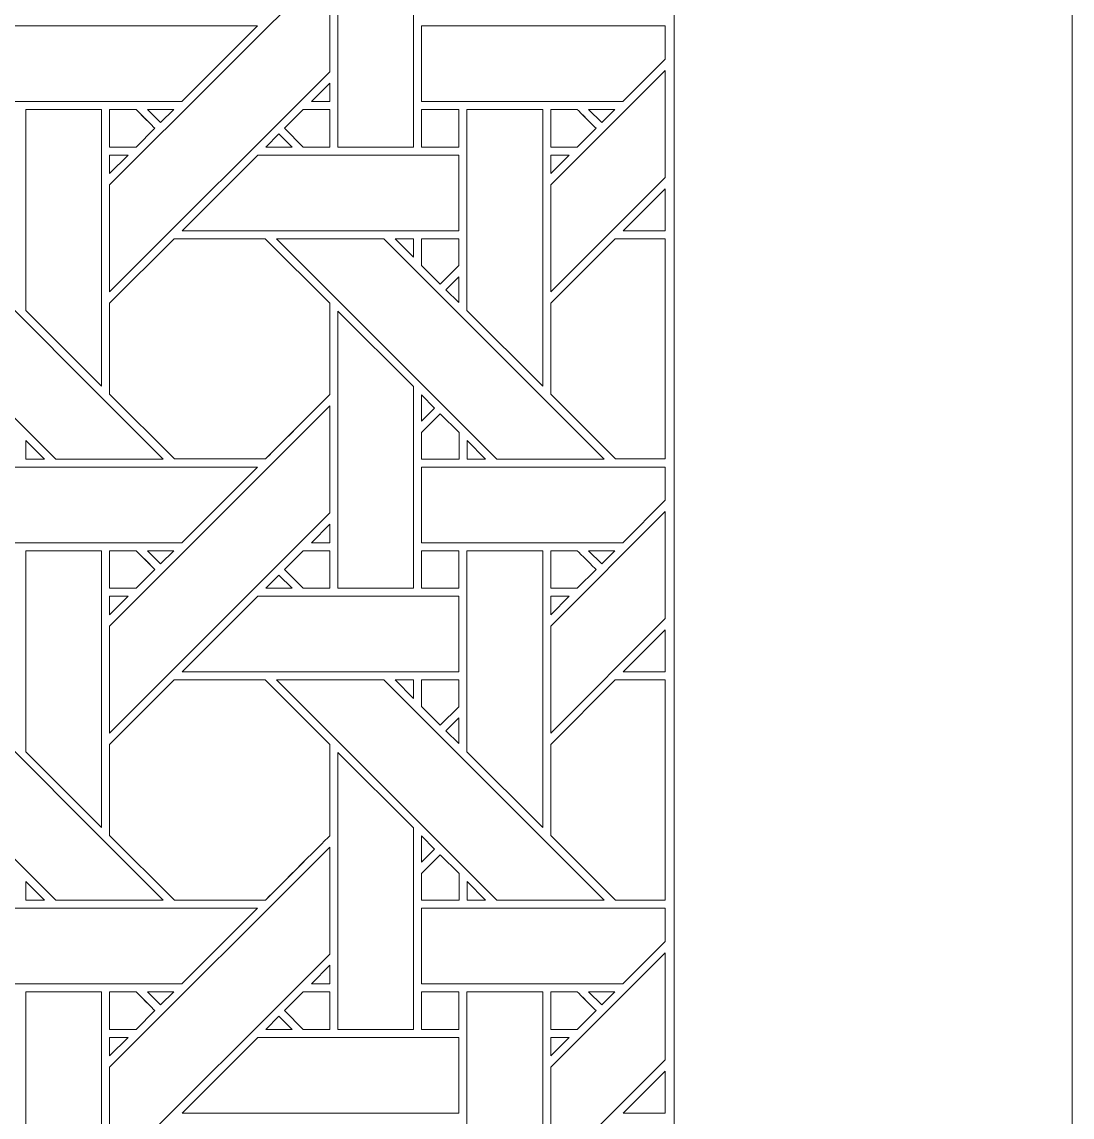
# Model space of a CAD drawing. Header units: inches. Extents: x 4.4 to 20.4, y 1.1 to 17.1.
# Drawn here: x 18.124 to 20.383, y 8.866 to 11.221 of the extents above; entities that cross this region are included whole.
import ezdxf

# ---------------------------------------------------------------- set-up
doc = ezdxf.new("R2010")
doc.units = ezdxf.units.IN
doc.header["$MEASUREMENT"] = 0
doc.layers.add('Design', color=7, linetype='Continuous', lineweight=0)

msp = doc.modelspace()

# ---------------------------------------------------------------- linework, layer by layer
at = {"layer": 'Design'}
for points, knots in [([(4.3829, 17.0948), (4.3829, 17.0948), (4.3829, 1.0948), (4.3829, 1.0948), (4.3829, 1.0948), (20.3829, 1.0948), (20.3829, 1.0948), (20.3829, 1.0948), (20.3829, 17.0948), (20.3829, 17.0948), (20.3829, 17.0948), (4.3829, 17.0948), (4.3829, 17.0948)], [0, 0, 0, 0, 1, 1, 1, 2, 2, 2, 3, 3, 3, 4, 4, 4, 4]), ([(19.3728, 16.2388), (19.3728, 16.2388), (5.2388, 16.2388), (5.2388, 16.2388), (5.2388, 16.2388), (5.2388, 1.9507), (5.2388, 1.9507), (5.2388, 1.9507), (19.5269, 1.9507), (19.5269, 1.9507), (19.5269, 1.9507), (19.5269, 16.2388), (19.5269, 16.2388), (19.5269, 16.2388), (19.3728, 16.2388), (19.3728, 16.2388)], [0, 0, 0, 0, 1, 1, 1, 2, 2, 2, 3, 3, 3, 4, 4, 4, 5, 5, 5, 5]), ([(18.8036, 10.9519), (18.8036, 10.9519), (18.8036, 11.5477), (18.8036, 11.5477), (18.8036, 11.5477), (18.9663, 11.3856), (18.9663, 11.3856), (18.9663, 11.3856), (18.9663, 10.9519), (18.9663, 10.9519), (18.9663, 10.9519), (18.8036, 10.9519), (18.8036, 10.9519)], [0, 0, 0, 0, 1, 1, 1, 2, 2, 2, 3, 3, 3, 4, 4, 4, 4]), ([(18.7864, 11.1141), (18.7864, 11.1141), (18.3128, 10.6404), (18.3128, 10.6404), (18.3128, 10.6404), (18.3128, 10.8705), (18.3128, 10.8705), (18.3128, 10.8705), (18.7864, 11.3441), (18.7864, 11.3441), (18.7864, 11.3441), (18.7864, 11.1141), (18.7864, 11.1141)], [0, 0, 0, 0, 1, 1, 1, 2, 2, 2, 3, 3, 3, 4, 4, 4, 4]), ([(18.4679, 11.0499), (18.4679, 11.0499), (18.0349, 11.0499), (18.0349, 11.0499), (18.0349, 11.0499), (18.0349, 11.2126), (18.0349, 11.2126), (18.0349, 11.2126), (18.6306, 11.2126), (18.6306, 11.2126), (18.6306, 11.2126), (18.4679, 11.0499), (18.4679, 11.0499)], [0, 0, 0, 0, 1, 1, 1, 2, 2, 2, 3, 3, 3, 4, 4, 4, 4]), ([(19.5079, 11.1411), (19.5079, 11.1411), (19.4166, 11.0499), (19.4166, 11.0499), (19.4166, 11.0499), (18.9836, 11.0499), (18.9836, 11.0499), (18.9836, 11.0499), (18.9836, 11.2126), (18.9836, 11.2126), (18.9836, 11.2126), (19.5079, 11.2126), (19.5079, 11.2126), (19.5079, 11.2126), (19.5079, 11.1411), (19.5079, 11.1411)], [0, 0, 0, 0, 1, 1, 1, 2, 2, 2, 3, 3, 3, 4, 4, 4, 5, 5, 5, 5]), ([(19.2615, 10.6404), (19.2615, 10.6404), (19.2615, 10.8705), (19.2615, 10.8705), (19.2615, 10.8705), (19.5079, 11.1169), (19.5079, 11.1169), (19.5079, 11.1169), (19.5079, 10.8868), (19.5079, 10.8868), (19.5079, 10.8868), (19.2615, 10.6404), (19.2615, 10.6404)], [0, 0, 0, 0, 1, 1, 1, 2, 2, 2, 3, 3, 3, 4, 4, 4, 4]), ([(18.7864, 11.0897), (18.7864, 11.0897), (18.7864, 11.0499), (18.7864, 11.0499), (18.7864, 11.0499), (18.7467, 11.0499), (18.7467, 11.0499), (18.7467, 11.0499), (18.7864, 11.0897), (18.7864, 11.0897)], [0, 0, 0, 0, 1, 1, 1, 2, 2, 2, 3, 3, 3, 3]), ([(18.1327, 10.6004), (18.1327, 10.6004), (18.1327, 11.0326), (18.1327, 11.0326), (18.1327, 11.0326), (18.2956, 11.0326), (18.2956, 11.0326), (18.2956, 11.0326), (18.2956, 10.4375), (18.2956, 10.4375), (18.2956, 10.4375), (18.1327, 10.6004), (18.1327, 10.6004)], [0, 0, 0, 0, 1, 1, 1, 2, 2, 2, 3, 3, 3, 4, 4, 4, 4]), ([(18.3699, 11.0327), (18.375, 11.0276), (18.4058, 10.9967), (18.4102, 10.9923), (18.4102, 10.9923), (18.3698, 10.9519), (18.3698, 10.9519), (18.3698, 10.9519), (18.3128, 10.9519), (18.3128, 10.9519), (18.3128, 10.9519), (18.3128, 11.0327), (18.3128, 11.0327), (18.3128, 11.0327), (18.3699, 11.0327), (18.3699, 11.0327)], [0, 0, 0, 0, 1, 1, 1, 2, 2, 2, 3, 3, 3, 4, 4, 4, 5, 5, 5, 5]), ([(18.4102, 10.9923), (18.4102, 10.9923), (18.3698, 10.9519), (18.3698, 10.9519), (18.3698, 10.9519), (18.3128, 10.9519), (18.3128, 10.9519), (18.3128, 10.9519), (18.3128, 11.0327), (18.3128, 11.0327), (18.3128, 11.0327), (18.3699, 11.0327), (18.3699, 11.0327), (18.3752, 11.0274), (18.406, 10.9965), (18.4102, 10.9923)], [0, 0, 0, 0, 1, 1, 1, 2, 2, 2, 3, 3, 3, 4, 4, 4, 5, 5, 5, 5]), ([(18.3942, 11.0326), (18.3942, 11.0326), (18.4507, 11.0326), (18.4507, 11.0326), (18.4507, 11.0326), (18.4224, 11.0045), (18.4224, 11.0045), (18.4224, 11.0045), (18.3942, 11.0326), (18.3942, 11.0326)], [0, 0, 0, 0, 1, 1, 1, 2, 2, 2, 3, 3, 3, 3]), ([(18.7294, 10.9519), (18.7294, 10.9519), (18.689, 10.9923), (18.689, 10.9923), (18.689, 10.9923), (18.7294, 11.0327), (18.7294, 11.0327), (18.7294, 11.0327), (18.7865, 11.0327), (18.7865, 11.0327), (18.7865, 11.0327), (18.7865, 10.9519), (18.7865, 10.9519), (18.7865, 10.9519), (18.7294, 10.9519), (18.7294, 10.9519)], [0, 0, 0, 0, 1, 1, 1, 2, 2, 2, 3, 3, 3, 4, 4, 4, 5, 5, 5, 5]), ([(18.7865, 10.9519), (18.7865, 10.9519), (18.7294, 10.9519), (18.7294, 10.9519), (18.7294, 10.9519), (18.689, 10.9923), (18.689, 10.9923), (18.689, 10.9923), (18.7294, 11.0327), (18.7294, 11.0327), (18.7294, 11.0327), (18.7865, 11.0327), (18.7865, 11.0327), (18.7865, 11.0327), (18.7865, 10.9519), (18.7865, 10.9519)], [0, 0, 0, 0, 1, 1, 1, 2, 2, 2, 3, 3, 3, 4, 4, 4, 5, 5, 5, 5]), ([(18.9837, 11.0327), (18.9837, 11.0327), (19.0639, 11.0327), (19.0639, 11.0327), (19.0639, 11.0327), (19.0639, 10.9519), (19.0639, 10.9519), (19.0639, 10.9519), (18.9837, 10.9519), (18.9837, 10.9519), (18.9837, 10.9519), (18.9837, 11.0327), (18.9837, 11.0327)], [0, 0, 0, 0, 1, 1, 1, 2, 2, 2, 3, 3, 3, 4, 4, 4, 4]), ([(18.9837, 10.9519), (18.9837, 10.9519), (18.9837, 11.0327), (18.9837, 11.0327), (18.9837, 11.0327), (19.0639, 11.0327), (19.0639, 11.0327), (19.0639, 11.0327), (19.0639, 10.9519), (19.0639, 10.9519), (19.0639, 10.9519), (18.9837, 10.9519), (18.9837, 10.9519)], [0, 0, 0, 0, 1, 1, 1, 2, 2, 2, 3, 3, 3, 4, 4, 4, 4]), ([(19.2443, 10.4375), (19.2443, 10.4375), (19.0814, 10.6004), (19.0814, 10.6004), (19.0814, 10.6004), (19.0814, 11.0326), (19.0814, 11.0326), (19.0814, 11.0326), (19.2443, 11.0326), (19.2443, 11.0326), (19.2443, 11.0326), (19.2443, 10.4375), (19.2443, 10.4375)], [0, 0, 0, 0, 1, 1, 1, 2, 2, 2, 3, 3, 3, 4, 4, 4, 4]), ([(19.3186, 11.0327), (19.3237, 11.0276), (19.3545, 10.9967), (19.3589, 10.9923), (19.3589, 10.9923), (19.3185, 10.9519), (19.3185, 10.9519), (19.3185, 10.9519), (19.2615, 10.9519), (19.2615, 10.9519), (19.2615, 10.9519), (19.2615, 11.0327), (19.2615, 11.0327), (19.2615, 11.0327), (19.3186, 11.0327), (19.3186, 11.0327)], [0, 0, 0, 0, 1, 1, 1, 2, 2, 2, 3, 3, 3, 4, 4, 4, 5, 5, 5, 5]), ([(19.2615, 10.9519), (19.2615, 10.9519), (19.2615, 11.0327), (19.2615, 11.0327), (19.2615, 11.0327), (19.3186, 11.0327), (19.3186, 11.0327), (19.3238, 11.0275), (19.3546, 10.9966), (19.3589, 10.9923), (19.3589, 10.9923), (19.3185, 10.9519), (19.3185, 10.9519), (19.3185, 10.9519), (19.2615, 10.9519), (19.2615, 10.9519)], [0, 0, 0, 0, 1, 1, 1, 2, 2, 2, 3, 3, 3, 4, 4, 4, 5, 5, 5, 5]), ([(19.3429, 11.0326), (19.3429, 11.0326), (19.3994, 11.0326), (19.3994, 11.0326), (19.3994, 11.0326), (19.3711, 11.0045), (19.3711, 11.0045), (19.3711, 11.0045), (19.3429, 11.0326), (19.3429, 11.0326)], [0, 0, 0, 0, 1, 1, 1, 2, 2, 2, 3, 3, 3, 3]), ([(18.6768, 10.9801), (18.6768, 10.9801), (18.7051, 10.9519), (18.7051, 10.9519), (18.7051, 10.9519), (18.6486, 10.9519), (18.6486, 10.9519), (18.6486, 10.9519), (18.6768, 10.9801), (18.6768, 10.9801)], [0, 0, 0, 0, 1, 1, 1, 2, 2, 2, 3, 3, 3, 3]), ([(18.3526, 10.9347), (18.3526, 10.9347), (18.3128, 10.8949), (18.3128, 10.8949), (18.3128, 10.8949), (18.3128, 10.9347), (18.3128, 10.9347), (18.3128, 10.9347), (18.3526, 10.9347), (18.3526, 10.9347)], [0, 0, 0, 0, 1, 1, 1, 2, 2, 2, 3, 3, 3, 3]), ([(19.0639, 10.9347), (19.0639, 10.9347), (19.0639, 10.7719), (19.0639, 10.7719), (19.0639, 10.7719), (18.4686, 10.7719), (18.4686, 10.7719), (18.4686, 10.7719), (18.6314, 10.9347), (18.6314, 10.9347), (18.6314, 10.9347), (19.0639, 10.9347), (19.0639, 10.9347)], [0, 0, 0, 0, 1, 1, 1, 2, 2, 2, 3, 3, 3, 4, 4, 4, 4]), ([(19.3013, 10.9347), (19.3013, 10.9347), (19.2615, 10.8949), (19.2615, 10.8949), (19.2615, 10.8949), (19.2615, 10.9347), (19.2615, 10.9347), (19.2615, 10.9347), (19.3013, 10.9347), (19.3013, 10.9347)], [0, 0, 0, 0, 1, 1, 1, 2, 2, 2, 3, 3, 3, 3]), ([(19.4173, 10.7719), (19.4173, 10.7719), (19.5079, 10.8624), (19.5079, 10.8624), (19.5079, 10.8624), (19.5079, 10.7719), (19.5079, 10.7719), (19.5079, 10.7719), (19.4173, 10.7719), (19.4173, 10.7719)], [0, 0, 0, 0, 1, 1, 1, 2, 2, 2, 3, 3, 3, 3]), ([(18.1968, 10.2811), (18.1968, 10.2811), (17.7232, 10.7548), (17.7232, 10.7548), (17.7232, 10.7548), (17.9541, 10.7548), (17.9541, 10.7548), (17.9541, 10.7548), (18.4278, 10.2811), (18.4278, 10.2811), (18.4278, 10.2811), (18.1968, 10.2811), (18.1968, 10.2811)], [0, 0, 0, 0, 1, 1, 1, 2, 2, 2, 3, 3, 3, 4, 4, 4, 4]), ([(18.4515, 10.7548), (18.4515, 10.7548), (18.6477, 10.7548), (18.6477, 10.7548), (18.6477, 10.7548), (18.7865, 10.6161), (18.7865, 10.6161), (18.7865, 10.6161), (18.7865, 10.4199), (18.7865, 10.4199), (18.7687, 10.4019), (18.6567, 10.2902), (18.6478, 10.2812), (18.6478, 10.2812), (18.452, 10.2812), (18.452, 10.2812), (18.452, 10.2812), (18.3128, 10.4204), (18.3128, 10.4204), (18.3128, 10.4204), (18.3128, 10.6161), (18.3128, 10.6161), (18.3128, 10.6161), (18.4515, 10.7548), (18.4515, 10.7548)], [0, 0, 0, 0, 1, 1, 1, 2, 2, 2, 3, 3, 3, 4, 4, 4, 5, 5, 5, 6, 6, 6, 7, 7, 7, 8, 8, 8, 8]), ([(18.7865, 10.4199), (18.7687, 10.402), (18.6568, 10.2902), (18.6478, 10.2812), (18.6478, 10.2812), (18.452, 10.2812), (18.452, 10.2812), (18.452, 10.2812), (18.3128, 10.4204), (18.3128, 10.4204), (18.3128, 10.4204), (18.3128, 10.6161), (18.3128, 10.6161), (18.3128, 10.6161), (18.4515, 10.7548), (18.4515, 10.7548), (18.4515, 10.7548), (18.6477, 10.7548), (18.6477, 10.7548), (18.6477, 10.7548), (18.7865, 10.6161), (18.7865, 10.6161), (18.7865, 10.6161), (18.7865, 10.4199), (18.7865, 10.4199)], [0, 0, 0, 0, 1, 1, 1, 2, 2, 2, 3, 3, 3, 4, 4, 4, 5, 5, 5, 6, 6, 6, 7, 7, 7, 8, 8, 8, 8]), ([(19.1455, 10.2811), (19.1455, 10.2811), (18.6719, 10.7548), (18.6719, 10.7548), (18.6719, 10.7548), (18.9029, 10.7548), (18.9029, 10.7548), (18.9029, 10.7548), (19.3765, 10.2811), (19.3765, 10.2811), (19.3765, 10.2811), (19.1455, 10.2811), (19.1455, 10.2811)], [0, 0, 0, 0, 1, 1, 1, 2, 2, 2, 3, 3, 3, 4, 4, 4, 4]), ([(18.9664, 10.7548), (18.9664, 10.7548), (18.9664, 10.715), (18.9664, 10.715), (18.9664, 10.715), (18.927, 10.7548), (18.927, 10.7548), (18.927, 10.7548), (18.9664, 10.7548), (18.9664, 10.7548)], [0, 0, 0, 0, 1, 1, 1, 2, 2, 2, 3, 3, 3, 3]), ([(19.0639, 10.7548), (19.0639, 10.7548), (19.0639, 10.6972), (19.0639, 10.6972), (19.0639, 10.6972), (19.024, 10.6573), (19.024, 10.6573), (19.024, 10.6573), (18.9837, 10.6976), (18.9837, 10.6976), (18.9837, 10.6976), (18.9837, 10.7548), (18.9837, 10.7548), (18.9837, 10.7548), (19.0639, 10.7548), (19.0639, 10.7548)], [0, 0, 0, 0, 1, 1, 1, 2, 2, 2, 3, 3, 3, 4, 4, 4, 5, 5, 5, 5]), ([(19.024, 10.6573), (19.024, 10.6573), (18.9837, 10.6976), (18.9837, 10.6976), (18.9837, 10.6976), (18.9837, 10.7548), (18.9837, 10.7548), (18.9837, 10.7548), (19.0639, 10.7548), (19.0639, 10.7548), (19.0639, 10.7548), (19.0639, 10.6972), (19.0639, 10.6972), (19.0639, 10.6972), (19.024, 10.6573), (19.024, 10.6573)], [0, 0, 0, 0, 1, 1, 1, 2, 2, 2, 3, 3, 3, 4, 4, 4, 5, 5, 5, 5]), ([(19.4002, 10.7548), (19.4002, 10.7548), (19.5079, 10.7548), (19.5079, 10.7548), (19.5079, 10.7548), (19.5079, 10.2812), (19.5079, 10.2812), (19.5079, 10.2812), (19.4008, 10.2812), (19.4008, 10.2812), (19.4008, 10.2812), (19.2615, 10.4204), (19.2615, 10.4204), (19.2615, 10.4204), (19.2615, 10.6161), (19.2615, 10.6161), (19.2615, 10.6161), (19.4002, 10.7548), (19.4002, 10.7548)], [0, 0, 0, 0, 1, 1, 1, 2, 2, 2, 3, 3, 3, 4, 4, 4, 5, 5, 5, 6, 6, 6, 6]), ([(19.4008, 10.2812), (19.4008, 10.2812), (19.2615, 10.4204), (19.2615, 10.4204), (19.2615, 10.4204), (19.2615, 10.6161), (19.2615, 10.6161), (19.2615, 10.6161), (19.4002, 10.7548), (19.4002, 10.7548), (19.4002, 10.7548), (19.5079, 10.7548), (19.5079, 10.7548), (19.5079, 10.7548), (19.5079, 10.2812), (19.5079, 10.2812), (19.5079, 10.2812), (19.4008, 10.2812), (19.4008, 10.2812)], [0, 0, 0, 0, 1, 1, 1, 2, 2, 2, 3, 3, 3, 4, 4, 4, 5, 5, 5, 6, 6, 6, 6]), ([(19.0639, 10.6729), (19.0639, 10.6729), (19.0639, 10.6178), (19.0639, 10.6178), (19.0639, 10.6178), (19.0361, 10.6452), (19.0361, 10.6452), (19.0361, 10.6452), (19.0639, 10.6729), (19.0639, 10.6729)], [0, 0, 0, 0, 1, 1, 1, 2, 2, 2, 3, 3, 3, 3]), ([(18.8036, 10.0031), (18.8036, 10.0031), (18.8036, 10.599), (18.8036, 10.599), (18.8036, 10.599), (18.9663, 10.4368), (18.9663, 10.4368), (18.9663, 10.4368), (18.9663, 10.0031), (18.9663, 10.0031), (18.9663, 10.0031), (18.8036, 10.0031), (18.8036, 10.0031)], [0, 0, 0, 0, 1, 1, 1, 2, 2, 2, 3, 3, 3, 4, 4, 4, 4]), ([(18.9836, 10.3626), (18.9836, 10.3626), (18.9836, 10.4193), (18.9836, 10.4193), (18.9836, 10.4193), (19.0118, 10.3908), (19.0118, 10.3908), (19.0118, 10.3908), (18.9836, 10.3626), (18.9836, 10.3626)], [0, 0, 0, 0, 1, 1, 1, 2, 2, 2, 3, 3, 3, 3]), ([(18.7864, 10.1654), (18.7864, 10.1654), (18.3128, 9.6917), (18.3128, 9.6917), (18.3128, 9.6917), (18.3128, 9.9218), (18.3128, 9.9218), (18.3128, 9.9218), (18.7864, 10.3954), (18.7864, 10.3954), (18.7864, 10.3954), (18.7864, 10.1654), (18.7864, 10.1654)], [0, 0, 0, 0, 1, 1, 1, 2, 2, 2, 3, 3, 3, 4, 4, 4, 4]), ([(18.9837, 10.2809), (18.9837, 10.2809), (18.9837, 10.3382), (18.9837, 10.3382), (18.9837, 10.3382), (19.024, 10.3785), (19.024, 10.3785), (19.024, 10.3785), (19.0643, 10.3382), (19.0643, 10.3382), (19.0643, 10.3382), (19.0643, 10.2809), (19.0643, 10.2809), (19.0643, 10.2809), (18.9837, 10.2809), (18.9837, 10.2809)], [0, 0, 0, 0, 1, 1, 1, 2, 2, 2, 3, 3, 3, 4, 4, 4, 5, 5, 5, 5]), ([(19.024, 10.3785), (19.024, 10.3785), (19.0643, 10.3382), (19.0643, 10.3382), (19.0643, 10.3382), (19.0643, 10.2809), (19.0643, 10.2809), (19.0643, 10.2809), (18.9837, 10.2809), (18.9837, 10.2809), (18.9837, 10.2809), (18.9837, 10.3382), (18.9837, 10.3382), (18.9837, 10.3382), (19.024, 10.3785), (19.024, 10.3785)], [0, 0, 0, 0, 1, 1, 1, 2, 2, 2, 3, 3, 3, 4, 4, 4, 5, 5, 5, 5]), ([(18.1328, 10.2811), (18.1328, 10.2811), (18.1328, 10.3209), (18.1328, 10.3209), (18.1328, 10.3209), (18.1725, 10.2811), (18.1725, 10.2811), (18.1725, 10.2811), (18.1328, 10.2811), (18.1328, 10.2811)], [0, 0, 0, 0, 1, 1, 1, 2, 2, 2, 3, 3, 3, 3]), ([(19.0815, 10.2811), (19.0815, 10.2811), (19.0815, 10.3209), (19.0815, 10.3209), (19.0815, 10.3209), (19.1213, 10.2811), (19.1213, 10.2811), (19.1213, 10.2811), (19.0815, 10.2811), (19.0815, 10.2811)], [0, 0, 0, 0, 1, 1, 1, 2, 2, 2, 3, 3, 3, 3]), ([(18.4679, 10.1012), (18.4679, 10.1012), (18.0349, 10.1012), (18.0349, 10.1012), (18.0349, 10.1012), (18.0349, 10.2639), (18.0349, 10.2639), (18.0349, 10.2639), (18.6306, 10.2639), (18.6306, 10.2639), (18.6306, 10.2639), (18.4679, 10.1012), (18.4679, 10.1012)], [0, 0, 0, 0, 1, 1, 1, 2, 2, 2, 3, 3, 3, 4, 4, 4, 4]), ([(19.5079, 10.1924), (19.5079, 10.1924), (19.4166, 10.1012), (19.4166, 10.1012), (19.4166, 10.1012), (18.9836, 10.1012), (18.9836, 10.1012), (18.9836, 10.1012), (18.9836, 10.2639), (18.9836, 10.2639), (18.9836, 10.2639), (19.5079, 10.2639), (19.5079, 10.2639), (19.5079, 10.2639), (19.5079, 10.1924), (19.5079, 10.1924)], [0, 0, 0, 0, 1, 1, 1, 2, 2, 2, 3, 3, 3, 4, 4, 4, 5, 5, 5, 5]), ([(19.2615, 9.6917), (19.2615, 9.6917), (19.2615, 9.9218), (19.2615, 9.9218), (19.2615, 9.9218), (19.5079, 10.1681), (19.5079, 10.1681), (19.5079, 10.1681), (19.5079, 9.9381), (19.5079, 9.9381), (19.5079, 9.9381), (19.2615, 9.6917), (19.2615, 9.6917)], [0, 0, 0, 0, 1, 1, 1, 2, 2, 2, 3, 3, 3, 4, 4, 4, 4]), ([(18.7864, 10.141), (18.7864, 10.141), (18.7864, 10.1012), (18.7864, 10.1012), (18.7864, 10.1012), (18.7467, 10.1012), (18.7467, 10.1012), (18.7467, 10.1012), (18.7864, 10.141), (18.7864, 10.141)], [0, 0, 0, 0, 1, 1, 1, 2, 2, 2, 3, 3, 3, 3]), ([(18.1327, 9.6517), (18.1327, 9.6517), (18.1327, 10.0839), (18.1327, 10.0839), (18.1327, 10.0839), (18.2956, 10.0839), (18.2956, 10.0839), (18.2956, 10.0839), (18.2956, 9.4888), (18.2956, 9.4888), (18.2956, 9.4888), (18.1327, 9.6517), (18.1327, 9.6517)], [0, 0, 0, 0, 1, 1, 1, 2, 2, 2, 3, 3, 3, 4, 4, 4, 4]), ([(18.3699, 10.0839), (18.375, 10.0788), (18.4058, 10.048), (18.4102, 10.0436), (18.4102, 10.0436), (18.3698, 10.0032), (18.3698, 10.0032), (18.3698, 10.0032), (18.3128, 10.0032), (18.3128, 10.0032), (18.3128, 10.0032), (18.3128, 10.0839), (18.3128, 10.0839), (18.3128, 10.0839), (18.3699, 10.0839), (18.3699, 10.0839)], [0, 0, 0, 0, 1, 1, 1, 2, 2, 2, 3, 3, 3, 4, 4, 4, 5, 5, 5, 5]), ([(18.4102, 10.0436), (18.4102, 10.0436), (18.3698, 10.0032), (18.3698, 10.0032), (18.3698, 10.0032), (18.3128, 10.0032), (18.3128, 10.0032), (18.3128, 10.0032), (18.3128, 10.0839), (18.3128, 10.0839), (18.3128, 10.0839), (18.3699, 10.0839), (18.3699, 10.0839), (18.3752, 10.0786), (18.406, 10.0477), (18.4102, 10.0436)], [0, 0, 0, 0, 1, 1, 1, 2, 2, 2, 3, 3, 3, 4, 4, 4, 5, 5, 5, 5]), ([(18.3942, 10.0839), (18.3942, 10.0839), (18.4507, 10.0839), (18.4507, 10.0839), (18.4507, 10.0839), (18.4224, 10.0557), (18.4224, 10.0557), (18.4224, 10.0557), (18.3942, 10.0839), (18.3942, 10.0839)], [0, 0, 0, 0, 1, 1, 1, 2, 2, 2, 3, 3, 3, 3]), ([(18.7294, 10.0031), (18.7294, 10.0031), (18.689, 10.0435), (18.689, 10.0435), (18.689, 10.0435), (18.7294, 10.084), (18.7294, 10.084), (18.7294, 10.084), (18.7865, 10.084), (18.7865, 10.084), (18.7865, 10.084), (18.7865, 10.0031), (18.7865, 10.0031), (18.7865, 10.0031), (18.7294, 10.0031), (18.7294, 10.0031)], [0, 0, 0, 0, 1, 1, 1, 2, 2, 2, 3, 3, 3, 4, 4, 4, 5, 5, 5, 5]), ([(18.7865, 10.0031), (18.7865, 10.0031), (18.7294, 10.0031), (18.7294, 10.0031), (18.7294, 10.0031), (18.689, 10.0435), (18.689, 10.0435), (18.689, 10.0435), (18.7294, 10.084), (18.7294, 10.084), (18.7294, 10.084), (18.7865, 10.084), (18.7865, 10.084), (18.7865, 10.084), (18.7865, 10.0031), (18.7865, 10.0031)], [0, 0, 0, 0, 1, 1, 1, 2, 2, 2, 3, 3, 3, 4, 4, 4, 5, 5, 5, 5]), ([(18.9837, 10.0839), (18.9837, 10.0839), (19.0639, 10.0839), (19.0639, 10.0839), (19.0639, 10.0839), (19.0639, 10.0031), (19.0639, 10.0031), (19.0639, 10.0031), (18.9837, 10.0031), (18.9837, 10.0031), (18.9837, 10.0031), (18.9837, 10.0839), (18.9837, 10.0839)], [0, 0, 0, 0, 1, 1, 1, 2, 2, 2, 3, 3, 3, 4, 4, 4, 4]), ([(18.9837, 10.0031), (18.9837, 10.0031), (18.9837, 10.0839), (18.9837, 10.0839), (18.9837, 10.0839), (19.0639, 10.0839), (19.0639, 10.0839), (19.0639, 10.0839), (19.0639, 10.0031), (19.0639, 10.0031), (19.0639, 10.0031), (18.9837, 10.0031), (18.9837, 10.0031)], [0, 0, 0, 0, 1, 1, 1, 2, 2, 2, 3, 3, 3, 4, 4, 4, 4]), ([(19.2443, 9.4888), (19.2443, 9.4888), (19.0814, 9.6517), (19.0814, 9.6517), (19.0814, 9.6517), (19.0814, 10.0839), (19.0814, 10.0839), (19.0814, 10.0839), (19.2443, 10.0839), (19.2443, 10.0839), (19.2443, 10.0839), (19.2443, 9.4888), (19.2443, 9.4888)], [0, 0, 0, 0, 1, 1, 1, 2, 2, 2, 3, 3, 3, 4, 4, 4, 4]), ([(19.3186, 10.0839), (19.3237, 10.0788), (19.3545, 10.048), (19.3589, 10.0436), (19.3589, 10.0436), (19.3185, 10.0032), (19.3185, 10.0032), (19.3185, 10.0032), (19.2615, 10.0032), (19.2615, 10.0032), (19.2615, 10.0032), (19.2615, 10.0839), (19.2615, 10.0839), (19.2615, 10.0839), (19.3186, 10.0839), (19.3186, 10.0839)], [0, 0, 0, 0, 1, 1, 1, 2, 2, 2, 3, 3, 3, 4, 4, 4, 5, 5, 5, 5]), ([(19.2615, 10.0032), (19.2615, 10.0032), (19.2615, 10.0839), (19.2615, 10.0839), (19.2615, 10.0839), (19.3186, 10.0839), (19.3186, 10.0839), (19.3238, 10.0787), (19.3546, 10.0479), (19.3589, 10.0436), (19.3589, 10.0436), (19.3185, 10.0032), (19.3185, 10.0032), (19.3185, 10.0032), (19.2615, 10.0032), (19.2615, 10.0032)], [0, 0, 0, 0, 1, 1, 1, 2, 2, 2, 3, 3, 3, 4, 4, 4, 5, 5, 5, 5]), ([(19.3429, 10.0839), (19.3429, 10.0839), (19.3994, 10.0839), (19.3994, 10.0839), (19.3994, 10.0839), (19.3711, 10.0557), (19.3711, 10.0557), (19.3711, 10.0557), (19.3429, 10.0839), (19.3429, 10.0839)], [0, 0, 0, 0, 1, 1, 1, 2, 2, 2, 3, 3, 3, 3]), ([(18.6768, 10.0314), (18.6768, 10.0314), (18.7051, 10.0031), (18.7051, 10.0031), (18.7051, 10.0031), (18.6486, 10.0031), (18.6486, 10.0031), (18.6486, 10.0031), (18.6768, 10.0314), (18.6768, 10.0314)], [0, 0, 0, 0, 1, 1, 1, 2, 2, 2, 3, 3, 3, 3]), ([(18.3526, 9.986), (18.3526, 9.986), (18.3128, 9.9462), (18.3128, 9.9462), (18.3128, 9.9462), (18.3128, 9.986), (18.3128, 9.986), (18.3128, 9.986), (18.3526, 9.986), (18.3526, 9.986)], [0, 0, 0, 0, 1, 1, 1, 2, 2, 2, 3, 3, 3, 3]), ([(19.0639, 9.986), (19.0639, 9.986), (19.0639, 9.8232), (19.0639, 9.8232), (19.0639, 9.8232), (18.4686, 9.8232), (18.4686, 9.8232), (18.4686, 9.8232), (18.6314, 9.986), (18.6314, 9.986), (18.6314, 9.986), (19.0639, 9.986), (19.0639, 9.986)], [0, 0, 0, 0, 1, 1, 1, 2, 2, 2, 3, 3, 3, 4, 4, 4, 4]), ([(19.3013, 9.986), (19.3013, 9.986), (19.2615, 9.9462), (19.2615, 9.9462), (19.2615, 9.9462), (19.2615, 9.986), (19.2615, 9.986), (19.2615, 9.986), (19.3013, 9.986), (19.3013, 9.986)], [0, 0, 0, 0, 1, 1, 1, 2, 2, 2, 3, 3, 3, 3]), ([(19.4173, 9.8232), (19.4173, 9.8232), (19.5079, 9.9137), (19.5079, 9.9137), (19.5079, 9.9137), (19.5079, 9.8232), (19.5079, 9.8232), (19.5079, 9.8232), (19.4173, 9.8232), (19.4173, 9.8232)], [0, 0, 0, 0, 1, 1, 1, 2, 2, 2, 3, 3, 3, 3]), ([(18.1968, 9.3324), (18.1968, 9.3324), (17.7232, 9.8061), (17.7232, 9.8061), (17.7232, 9.8061), (17.9541, 9.8061), (17.9541, 9.8061), (17.9541, 9.8061), (18.4278, 9.3324), (18.4278, 9.3324), (18.4278, 9.3324), (18.1968, 9.3324), (18.1968, 9.3324)], [0, 0, 0, 0, 1, 1, 1, 2, 2, 2, 3, 3, 3, 4, 4, 4, 4]), ([(18.4515, 9.8061), (18.4515, 9.8061), (18.6477, 9.8061), (18.6477, 9.8061), (18.6477, 9.8061), (18.7865, 9.6673), (18.7865, 9.6673), (18.7865, 9.6673), (18.7865, 9.4711), (18.7865, 9.4711), (18.7687, 9.4532), (18.6567, 9.3414), (18.6478, 9.3324), (18.6478, 9.3324), (18.452, 9.3324), (18.452, 9.3324), (18.452, 9.3324), (18.3128, 9.4717), (18.3128, 9.4717), (18.3128, 9.4717), (18.3128, 9.6673), (18.3128, 9.6673), (18.3128, 9.6673), (18.4515, 9.8061), (18.4515, 9.8061)], [0, 0, 0, 0, 1, 1, 1, 2, 2, 2, 3, 3, 3, 4, 4, 4, 5, 5, 5, 6, 6, 6, 7, 7, 7, 8, 8, 8, 8]), ([(18.7865, 9.4711), (18.7687, 9.4532), (18.6568, 9.3415), (18.6478, 9.3324), (18.6478, 9.3324), (18.452, 9.3324), (18.452, 9.3324), (18.452, 9.3324), (18.3128, 9.4717), (18.3128, 9.4717), (18.3128, 9.4717), (18.3128, 9.6673), (18.3128, 9.6673), (18.3128, 9.6673), (18.4515, 9.8061), (18.4515, 9.8061), (18.4515, 9.8061), (18.6477, 9.8061), (18.6477, 9.8061), (18.6477, 9.8061), (18.7865, 9.6673), (18.7865, 9.6673), (18.7865, 9.6673), (18.7865, 9.4711), (18.7865, 9.4711)], [0, 0, 0, 0, 1, 1, 1, 2, 2, 2, 3, 3, 3, 4, 4, 4, 5, 5, 5, 6, 6, 6, 7, 7, 7, 8, 8, 8, 8]), ([(19.1455, 9.3324), (19.1455, 9.3324), (18.6719, 9.8061), (18.6719, 9.8061), (18.6719, 9.8061), (18.9029, 9.8061), (18.9029, 9.8061), (18.9029, 9.8061), (19.3765, 9.3324), (19.3765, 9.3324), (19.3765, 9.3324), (19.1455, 9.3324), (19.1455, 9.3324)], [0, 0, 0, 0, 1, 1, 1, 2, 2, 2, 3, 3, 3, 4, 4, 4, 4]), ([(18.9664, 9.8061), (18.9664, 9.8061), (18.9664, 9.7662), (18.9664, 9.7662), (18.9664, 9.7662), (18.927, 9.8061), (18.927, 9.8061), (18.927, 9.8061), (18.9664, 9.8061), (18.9664, 9.8061)], [0, 0, 0, 0, 1, 1, 1, 2, 2, 2, 3, 3, 3, 3]), ([(19.0639, 9.8061), (19.0639, 9.8061), (19.0639, 9.7485), (19.0639, 9.7485), (19.0639, 9.7485), (19.024, 9.7085), (19.024, 9.7085), (19.024, 9.7085), (18.9837, 9.7489), (18.9837, 9.7489), (18.9837, 9.7489), (18.9837, 9.8061), (18.9837, 9.8061), (18.9837, 9.8061), (19.0639, 9.8061), (19.0639, 9.8061)], [0, 0, 0, 0, 1, 1, 1, 2, 2, 2, 3, 3, 3, 4, 4, 4, 5, 5, 5, 5]), ([(19.024, 9.7085), (19.024, 9.7085), (18.9837, 9.7489), (18.9837, 9.7489), (18.9837, 9.7489), (18.9837, 9.8061), (18.9837, 9.8061), (18.9837, 9.8061), (19.0639, 9.8061), (19.0639, 9.8061), (19.0639, 9.8061), (19.0639, 9.7485), (19.0639, 9.7485), (19.0639, 9.7485), (19.024, 9.7085), (19.024, 9.7085)], [0, 0, 0, 0, 1, 1, 1, 2, 2, 2, 3, 3, 3, 4, 4, 4, 5, 5, 5, 5]), ([(19.4002, 9.8061), (19.4002, 9.8061), (19.5079, 9.8061), (19.5079, 9.8061), (19.5079, 9.8061), (19.5079, 9.3324), (19.5079, 9.3324), (19.5079, 9.3324), (19.4008, 9.3324), (19.4008, 9.3324), (19.4008, 9.3324), (19.2615, 9.4717), (19.2615, 9.4717), (19.2615, 9.4717), (19.2615, 9.6673), (19.2615, 9.6673), (19.2615, 9.6673), (19.4002, 9.8061), (19.4002, 9.8061)], [0, 0, 0, 0, 1, 1, 1, 2, 2, 2, 3, 3, 3, 4, 4, 4, 5, 5, 5, 6, 6, 6, 6]), ([(19.4008, 9.3324), (19.4008, 9.3324), (19.2615, 9.4717), (19.2615, 9.4717), (19.2615, 9.4717), (19.2615, 9.6673), (19.2615, 9.6673), (19.2615, 9.6673), (19.4002, 9.8061), (19.4002, 9.8061), (19.4002, 9.8061), (19.5079, 9.8061), (19.5079, 9.8061), (19.5079, 9.8061), (19.5079, 9.3324), (19.5079, 9.3324), (19.5079, 9.3324), (19.4008, 9.3324), (19.4008, 9.3324)], [0, 0, 0, 0, 1, 1, 1, 2, 2, 2, 3, 3, 3, 4, 4, 4, 5, 5, 5, 6, 6, 6, 6]), ([(19.0639, 9.7242), (19.0639, 9.7242), (19.0639, 9.6691), (19.0639, 9.6691), (19.0639, 9.6691), (19.0361, 9.6964), (19.0361, 9.6964), (19.0361, 9.6964), (19.0639, 9.7242), (19.0639, 9.7242)], [0, 0, 0, 0, 1, 1, 1, 2, 2, 2, 3, 3, 3, 3]), ([(18.8036, 9.0544), (18.8036, 9.0544), (18.8036, 9.6503), (18.8036, 9.6503), (18.8036, 9.6503), (18.9663, 9.4881), (18.9663, 9.4881), (18.9663, 9.4881), (18.9663, 9.0544), (18.9663, 9.0544), (18.9663, 9.0544), (18.8036, 9.0544), (18.8036, 9.0544)], [0, 0, 0, 0, 1, 1, 1, 2, 2, 2, 3, 3, 3, 4, 4, 4, 4]), ([(18.9836, 9.4138), (18.9836, 9.4138), (18.9836, 9.4706), (18.9836, 9.4706), (18.9836, 9.4706), (19.0118, 9.442), (19.0118, 9.442), (19.0118, 9.442), (18.9836, 9.4138), (18.9836, 9.4138)], [0, 0, 0, 0, 1, 1, 1, 2, 2, 2, 3, 3, 3, 3]), ([(18.7864, 9.2166), (18.7864, 9.2166), (18.3128, 8.743), (18.3128, 8.743), (18.3128, 8.743), (18.3128, 8.9731), (18.3128, 8.9731), (18.3128, 8.9731), (18.7864, 9.4467), (18.7864, 9.4467), (18.7864, 9.4467), (18.7864, 9.2166), (18.7864, 9.2166)], [0, 0, 0, 0, 1, 1, 1, 2, 2, 2, 3, 3, 3, 4, 4, 4, 4]), ([(18.9837, 9.3322), (18.9837, 9.3322), (18.9837, 9.3895), (18.9837, 9.3895), (18.9837, 9.3895), (19.024, 9.4298), (19.024, 9.4298), (19.024, 9.4298), (19.0643, 9.3895), (19.0643, 9.3895), (19.0643, 9.3895), (19.0643, 9.3322), (19.0643, 9.3322), (19.0643, 9.3322), (18.9837, 9.3322), (18.9837, 9.3322)], [0, 0, 0, 0, 1, 1, 1, 2, 2, 2, 3, 3, 3, 4, 4, 4, 5, 5, 5, 5]), ([(19.024, 9.4298), (19.024, 9.4298), (19.0643, 9.3895), (19.0643, 9.3895), (19.0643, 9.3895), (19.0643, 9.3322), (19.0643, 9.3322), (19.0643, 9.3322), (18.9837, 9.3322), (18.9837, 9.3322), (18.9837, 9.3322), (18.9837, 9.3895), (18.9837, 9.3895), (18.9837, 9.3895), (19.024, 9.4298), (19.024, 9.4298)], [0, 0, 0, 0, 1, 1, 1, 2, 2, 2, 3, 3, 3, 4, 4, 4, 5, 5, 5, 5]), ([(18.1328, 9.3324), (18.1328, 9.3324), (18.1328, 9.3722), (18.1328, 9.3722), (18.1328, 9.3722), (18.1725, 9.3324), (18.1725, 9.3324), (18.1725, 9.3324), (18.1328, 9.3324), (18.1328, 9.3324)], [0, 0, 0, 0, 1, 1, 1, 2, 2, 2, 3, 3, 3, 3]), ([(19.0815, 9.3324), (19.0815, 9.3324), (19.0815, 9.3722), (19.0815, 9.3722), (19.0815, 9.3722), (19.1213, 9.3324), (19.1213, 9.3324), (19.1213, 9.3324), (19.0815, 9.3324), (19.0815, 9.3324)], [0, 0, 0, 0, 1, 1, 1, 2, 2, 2, 3, 3, 3, 3]), ([(18.4679, 9.1525), (18.4679, 9.1525), (18.0349, 9.1525), (18.0349, 9.1525), (18.0349, 9.1525), (18.0349, 9.3152), (18.0349, 9.3152), (18.0349, 9.3152), (18.6306, 9.3152), (18.6306, 9.3152), (18.6306, 9.3152), (18.4679, 9.1525), (18.4679, 9.1525)], [0, 0, 0, 0, 1, 1, 1, 2, 2, 2, 3, 3, 3, 4, 4, 4, 4]), ([(19.5079, 9.2437), (19.5079, 9.2437), (19.4166, 9.1525), (19.4166, 9.1525), (19.4166, 9.1525), (18.9836, 9.1525), (18.9836, 9.1525), (18.9836, 9.1525), (18.9836, 9.3152), (18.9836, 9.3152), (18.9836, 9.3152), (19.5079, 9.3152), (19.5079, 9.3152), (19.5079, 9.3152), (19.5079, 9.2437), (19.5079, 9.2437)], [0, 0, 0, 0, 1, 1, 1, 2, 2, 2, 3, 3, 3, 4, 4, 4, 5, 5, 5, 5]), ([(19.2615, 8.743), (19.2615, 8.743), (19.2615, 8.9731), (19.2615, 8.9731), (19.2615, 8.9731), (19.5079, 9.2194), (19.5079, 9.2194), (19.5079, 9.2194), (19.5079, 8.9893), (19.5079, 8.9893), (19.5079, 8.9893), (19.2615, 8.743), (19.2615, 8.743)], [0, 0, 0, 0, 1, 1, 1, 2, 2, 2, 3, 3, 3, 4, 4, 4, 4]), ([(18.7864, 9.1923), (18.7864, 9.1923), (18.7864, 9.1525), (18.7864, 9.1525), (18.7864, 9.1525), (18.7467, 9.1525), (18.7467, 9.1525), (18.7467, 9.1525), (18.7864, 9.1923), (18.7864, 9.1923)], [0, 0, 0, 0, 1, 1, 1, 2, 2, 2, 3, 3, 3, 3]), ([(18.1327, 8.703), (18.1327, 8.703), (18.1327, 9.1352), (18.1327, 9.1352), (18.1327, 9.1352), (18.2956, 9.1352), (18.2956, 9.1352), (18.2956, 9.1352), (18.2956, 8.5401), (18.2956, 8.5401), (18.2956, 8.5401), (18.1327, 8.703), (18.1327, 8.703)], [0, 0, 0, 0, 1, 1, 1, 2, 2, 2, 3, 3, 3, 4, 4, 4, 4]), ([(18.3699, 9.1352), (18.375, 9.1301), (18.4058, 9.0993), (18.4102, 9.0948), (18.4102, 9.0948), (18.3698, 9.0544), (18.3698, 9.0544), (18.3698, 9.0544), (18.3128, 9.0544), (18.3128, 9.0544), (18.3128, 9.0544), (18.3128, 9.1352), (18.3128, 9.1352), (18.3128, 9.1352), (18.3699, 9.1352), (18.3699, 9.1352)], [0, 0, 0, 0, 1, 1, 1, 2, 2, 2, 3, 3, 3, 4, 4, 4, 5, 5, 5, 5]), ([(18.4102, 9.0948), (18.4102, 9.0948), (18.3698, 9.0544), (18.3698, 9.0544), (18.3698, 9.0544), (18.3128, 9.0544), (18.3128, 9.0544), (18.3128, 9.0544), (18.3128, 9.1352), (18.3128, 9.1352), (18.3128, 9.1352), (18.3699, 9.1352), (18.3699, 9.1352), (18.3753, 9.1298), (18.4062, 9.0989), (18.4102, 9.0948)], [0, 0, 0, 0, 1, 1, 1, 2, 2, 2, 3, 3, 3, 4, 4, 4, 5, 5, 5, 5]), ([(18.3942, 9.1352), (18.3942, 9.1352), (18.4507, 9.1352), (18.4507, 9.1352), (18.4507, 9.1352), (18.4224, 9.107), (18.4224, 9.107), (18.4224, 9.107), (18.3942, 9.1352), (18.3942, 9.1352)], [0, 0, 0, 0, 1, 1, 1, 2, 2, 2, 3, 3, 3, 3]), ([(18.7294, 9.0544), (18.7294, 9.0544), (18.689, 9.0948), (18.689, 9.0948), (18.689, 9.0948), (18.7294, 9.1352), (18.7294, 9.1352), (18.7294, 9.1352), (18.7865, 9.1352), (18.7865, 9.1352), (18.7865, 9.1352), (18.7865, 9.0544), (18.7865, 9.0544), (18.7865, 9.0544), (18.7294, 9.0544), (18.7294, 9.0544)], [0, 0, 0, 0, 1, 1, 1, 2, 2, 2, 3, 3, 3, 4, 4, 4, 5, 5, 5, 5]), ([(18.7865, 9.0544), (18.7865, 9.0544), (18.7294, 9.0544), (18.7294, 9.0544), (18.7294, 9.0544), (18.689, 9.0948), (18.689, 9.0948), (18.689, 9.0948), (18.7294, 9.1352), (18.7294, 9.1352), (18.7294, 9.1352), (18.7865, 9.1352), (18.7865, 9.1352), (18.7865, 9.1352), (18.7865, 9.0544), (18.7865, 9.0544)], [0, 0, 0, 0, 1, 1, 1, 2, 2, 2, 3, 3, 3, 4, 4, 4, 5, 5, 5, 5]), ([(18.9837, 9.1352), (18.9837, 9.1352), (19.0639, 9.1352), (19.0639, 9.1352), (19.0639, 9.1352), (19.0639, 9.0544), (19.0639, 9.0544), (19.0639, 9.0544), (18.9837, 9.0544), (18.9837, 9.0544), (18.9837, 9.0544), (18.9837, 9.1352), (18.9837, 9.1352)], [0, 0, 0, 0, 1, 1, 1, 2, 2, 2, 3, 3, 3, 4, 4, 4, 4]), ([(18.9837, 9.0544), (18.9837, 9.0544), (18.9837, 9.1352), (18.9837, 9.1352), (18.9837, 9.1352), (19.0639, 9.1352), (19.0639, 9.1352), (19.0639, 9.1352), (19.0639, 9.0544), (19.0639, 9.0544), (19.0639, 9.0544), (18.9837, 9.0544), (18.9837, 9.0544)], [0, 0, 0, 0, 1, 1, 1, 2, 2, 2, 3, 3, 3, 4, 4, 4, 4]), ([(19.2443, 8.5401), (19.2443, 8.5401), (19.0814, 8.703), (19.0814, 8.703), (19.0814, 8.703), (19.0814, 9.1352), (19.0814, 9.1352), (19.0814, 9.1352), (19.2443, 9.1352), (19.2443, 9.1352), (19.2443, 9.1352), (19.2443, 8.5401), (19.2443, 8.5401)], [0, 0, 0, 0, 1, 1, 1, 2, 2, 2, 3, 3, 3, 4, 4, 4, 4]), ([(19.3186, 9.1352), (19.3237, 9.1301), (19.3545, 9.0993), (19.3589, 9.0948), (19.3589, 9.0948), (19.3185, 9.0544), (19.3185, 9.0544), (19.3185, 9.0544), (19.2615, 9.0544), (19.2615, 9.0544), (19.2615, 9.0544), (19.2615, 9.1352), (19.2615, 9.1352), (19.2615, 9.1352), (19.3186, 9.1352), (19.3186, 9.1352)], [0, 0, 0, 0, 1, 1, 1, 2, 2, 2, 3, 3, 3, 4, 4, 4, 5, 5, 5, 5]), ([(19.2615, 9.0544), (19.2615, 9.0544), (19.2615, 9.1352), (19.2615, 9.1352), (19.2615, 9.1352), (19.3186, 9.1352), (19.3186, 9.1352), (19.324, 9.1299), (19.3548, 9.099), (19.3589, 9.0948), (19.3589, 9.0948), (19.3185, 9.0544), (19.3185, 9.0544), (19.3185, 9.0544), (19.2615, 9.0544), (19.2615, 9.0544)], [0, 0, 0, 0, 1, 1, 1, 2, 2, 2, 3, 3, 3, 4, 4, 4, 5, 5, 5, 5]), ([(19.3429, 9.1352), (19.3429, 9.1352), (19.3994, 9.1352), (19.3994, 9.1352), (19.3994, 9.1352), (19.3711, 9.107), (19.3711, 9.107), (19.3711, 9.107), (19.3429, 9.1352), (19.3429, 9.1352)], [0, 0, 0, 0, 1, 1, 1, 2, 2, 2, 3, 3, 3, 3]), ([(18.6768, 9.0827), (18.6768, 9.0827), (18.7051, 9.0544), (18.7051, 9.0544), (18.7051, 9.0544), (18.6486, 9.0544), (18.6486, 9.0544), (18.6486, 9.0544), (18.6768, 9.0827), (18.6768, 9.0827)], [0, 0, 0, 0, 1, 1, 1, 2, 2, 2, 3, 3, 3, 3]), ([(18.3526, 9.0373), (18.3526, 9.0373), (18.3128, 8.9975), (18.3128, 8.9975), (18.3128, 8.9975), (18.3128, 9.0373), (18.3128, 9.0373), (18.3128, 9.0373), (18.3526, 9.0373), (18.3526, 9.0373)], [0, 0, 0, 0, 1, 1, 1, 2, 2, 2, 3, 3, 3, 3]), ([(19.0639, 9.0373), (19.0639, 9.0373), (19.0639, 8.8745), (19.0639, 8.8745), (19.0639, 8.8745), (18.4686, 8.8745), (18.4686, 8.8745), (18.4686, 8.8745), (18.6314, 9.0373), (18.6314, 9.0373), (18.6314, 9.0373), (19.0639, 9.0373), (19.0639, 9.0373)], [0, 0, 0, 0, 1, 1, 1, 2, 2, 2, 3, 3, 3, 4, 4, 4, 4]), ([(19.3013, 9.0373), (19.3013, 9.0373), (19.2615, 8.9975), (19.2615, 8.9975), (19.2615, 8.9975), (19.2615, 9.0373), (19.2615, 9.0373), (19.2615, 9.0373), (19.3013, 9.0373), (19.3013, 9.0373)], [0, 0, 0, 0, 1, 1, 1, 2, 2, 2, 3, 3, 3, 3]), ([(19.4173, 8.8745), (19.4173, 8.8745), (19.5079, 8.965), (19.5079, 8.965), (19.5079, 8.965), (19.5079, 8.8745), (19.5079, 8.8745), (19.5079, 8.8745), (19.4173, 8.8745), (19.4173, 8.8745)], [0, 0, 0, 0, 1, 1, 1, 2, 2, 2, 3, 3, 3, 3])]:
    msp.add_open_spline(points, degree=3, knots=knots, dxfattribs=at)

doc.saveas('drawing.dxf')
